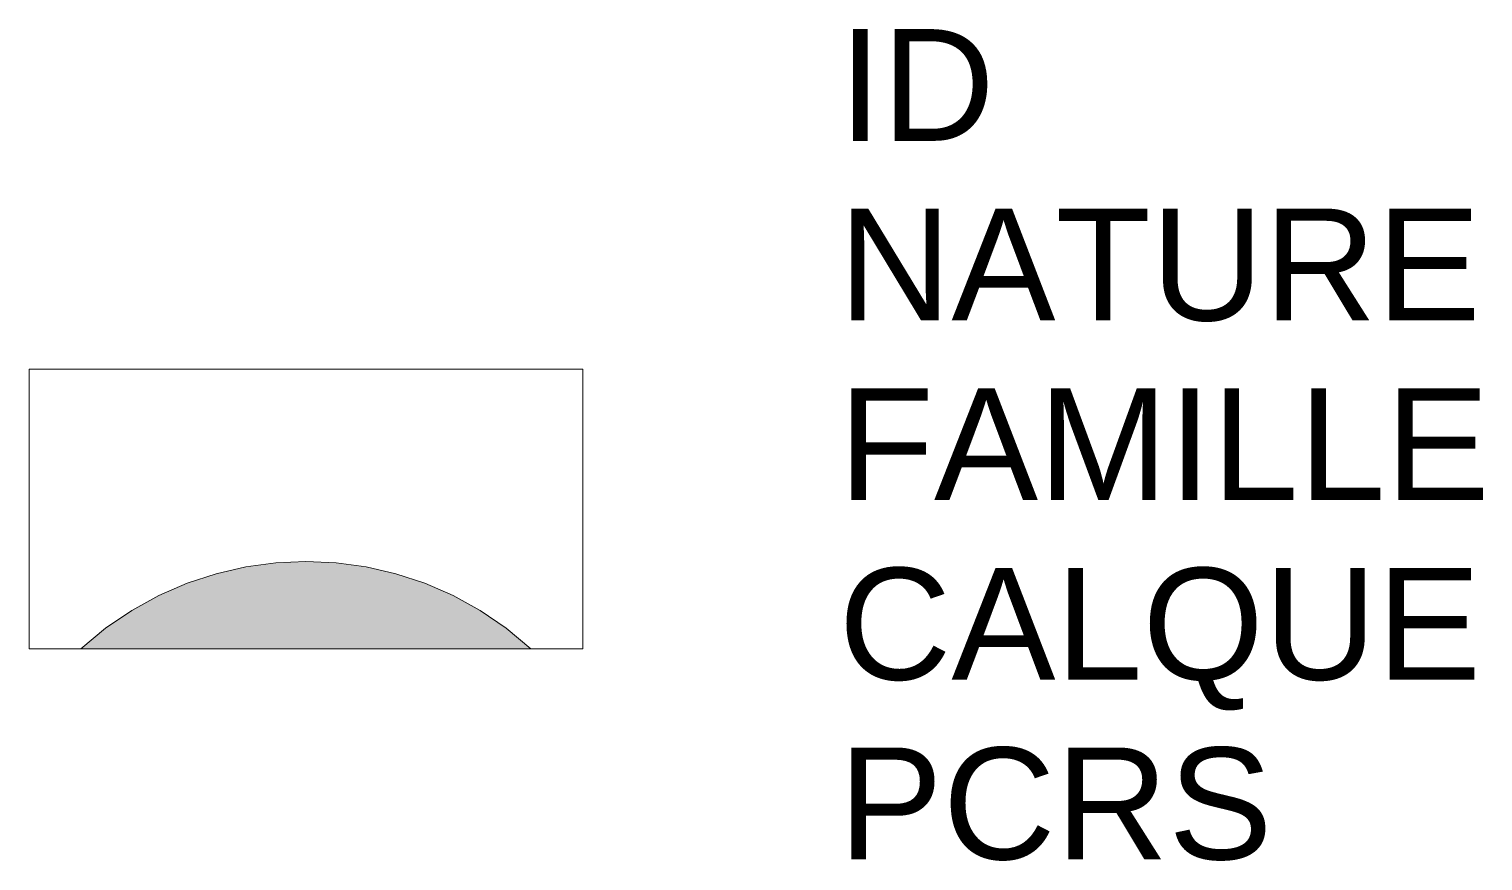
# Model space of a CAD drawing. Header units: metres. Extents: x 0 to 2.6, y -0.38 to 1.11.
import ezdxf

# ---------------------------------------------------------------- set-up
doc = ezdxf.new("R2010")
doc.units = ezdxf.units.M
doc.linetypes.add('Socle_Continu', pattern=[2.5, 2.5, 0])
doc.layers.add('EAUPL_SCS', color=5, linetype='Socle_Continu', lineweight=13, true_color=0x0000ff)
doc.styles.get("Standard").update_dxf_attribs({"font": 'arial.ttf'})

msp = doc.modelspace()

# ---------------------------------------------------------------- hatches: boundary and pattern name
at = {"layer": 'EAUPL_SCS', "linetype": 'Socle_Continu'}
h = msp.add_hatch(color=256, dxfattribs=at)
h.dxf.hatch_style = 1
h.paths.add_polyline_path([(0.0929, 0), (0.8975, 0, 0.388383)])

# ---------------------------------------------------------------- linework, layer by layer
msp.add_line((0.8975, 0), (0.0929, 0), dxfattribs=at)
at = {"layer": 'EAUPL_SCS', "linetype": 'Socle_Continu', "flags": 128}
msp.add_lwpolyline([(0, 0), (0, 0.5), (0.9903, 0.5), (0.9903, 0)], close=True, dxfattribs=at)
at = {"layer": 'EAUPL_SCS', "linetype": 'Socle_Continu'}
msp.add_arc((0.4952, -0.4398), 0.5961, 47.5494, 132.4506, dxfattribs=at)

# ---------------------------------------------------------------- texts
at = {"layer": 'EAUPL_SCS', "linetype": 'Socle_Continu', "flags": 9}
for tag, p, s in [('ID', (1.4477, 0.9086), 'BP_0091'), ('NATURE', (1.4477, 0.5873), 'Avaloir (gueule de loup)'), ('FAMILLE', (1.4477, 0.266), 'Eau pluviale'), ('CALQUE', (1.4477, -0.0553), 'EAUPL_SCS'), ('PCRS', (1.4477, -0.3766), 'AffleurantSymbole')]:
    msp.add_attdef(tag, p, s, height=0.2, dxfattribs=at)

doc.saveas('drawing.dxf')
